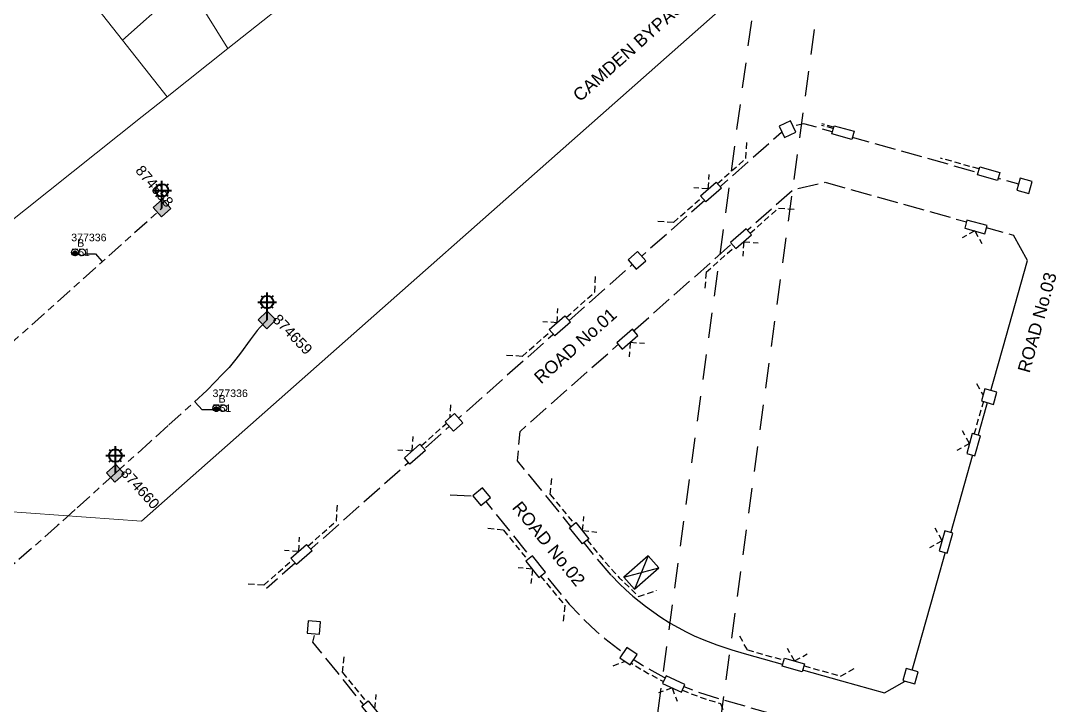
# Model space of a CAD drawing. Header units: metres. Extents: x 289087 to 291245, y 6227587 to 6229773.
# Drawn here: x 290317.5 to 290564.1, y 6228756.8 to 6228919.4 of the extents above; entities that cross this region are included whole.
import ezdxf
from ezdxf.enums import TextEntityAlignment as Align

# ---------------------------------------------------------------- set-up
doc = ezdxf.new("R2010")
doc.units = ezdxf.units.M
for name, pattern in [('Cable Exist UG', [8.2, 4, -1.2, 1.8, -1.2]), ('Dash', [5, 3, -2]), ('DASHED', [0.75, 0.5, -0.25]), ('IE Trench LV', [6.5, 5, -1.5])]:
    doc.linetypes.add(name, pattern=pattern)
for name, color, linetype in [('_User Ducts Config', 7, 'Continuous'), ('Equip_SP_SL_EXT', 7, 'Continuous'), ('Mains_SL_EXT', 7, 'Continuous'), ('Notes', 7, 'Continuous'), ('Services_SP_NEW_UG', 7, 'Continuous'), ('Sub_SP_NEW', 7, 'Continuous'), ('SupportsUG_SP_LV_NEW', 7, 'Continuous'), ('SupportsUG_SP_LV_SL_EXT', 7, 'Continuous'), ('SupportsUG_SP_LV_SL_NEW', 7, 'Continuous'), ('Trench_SP_NEW', 7, 'Continuous')]:
    doc.layers.add(name, color=color, linetype=linetype)
doc.layers.add('Cadastre Land Parcels_SP_EXT', color=9, linetype='Continuous', lineweight=5)
doc.layers.add('Cadastre Roads_SP_EXT', color=9, linetype='Continuous', lineweight=5)
doc.styles.add('COLUMN_LABEL', font='arial.ttf')
doc.styles.add('iecARIAL', font='arial.ttf', dxfattribs={"height": 2})
doc.styles.add('POLE_LABEL', font='arial.ttf')
doc.styles.get("Standard").update_dxf_attribs({"font": 'arial.ttf'})
doc.linetypes.add('IE Trench HV', pattern='A,7,-0.2,["/",Standard,S=3,R=0,X=0.6,Y=-1.4],-2.5', length=9.7)

# ---------------------------------------------------------------- blocks, each defined once
blk = doc.blocks.new('COLUMN_EXT')
blk.add_hatch(color=256).paths.add_polyline_path([(-1.49, 1.48), (-1.49, -1.49), (1.48, -1.49), (1.48, 1.48)])
blk.add_lwpolyline([(-1.49, -1.49), (1.48, -1.49), (1.48, 1.48), (-1.49, 1.48)], close=True)
for tag, height, style, flags, p in [('ASSET_NUM', 2.5, 'COLUMN_LABEL', 8, (2, 2)), ('STRUCTURE_PLANT_NUMBER', 0.2, 'POLE_LABEL', 9, (1.81, 0.03)), ('STREET_CODE', 0.2, 'COLUMN_LABEL', 9, (1.81, -0.2))]:
    blk.add_attdef(tag, text='', height=height, dxfattribs=dict(style=style, flags=flags)).set_placement(p, align=Align.MIDDLE_LEFT)
at = {"flags": 1}
blk.add_attdef('Z', (1.81, -2.35), '', height=0.2, dxfattribs=at)
at = {"flags": 9}
for tag, p in [('COLUMN_TYPE', (1.81, -0.4)), ('OWNED_BY', (1.81, -0.6)), ('STATE', (1.81, -0.8)), ('USAGE', (1.81, -1)), ('STREETNAME', (1.81, -1.6)), ('SUBURB', (1.81, -1.8)), ('LEGEND', (1.81, -1.2)), ('LOCATION', (1.81, -1.4)), ('NOTES', (1.81, -2))]:
    blk.add_attdef(tag, text='', height=0.2, dxfattribs=at).set_placement(p, align=Align.MIDDLE_LEFT)
blk = doc.blocks.new('DUCT_EXT')
blk.add_circle((0, 0.8), 0.8)
at = {"flags": 1}
blk.add_attdef('Z', (0, 0), '', height=0.2, dxfattribs=at)
at = {"flags": 9}
for tag, p in [('DUCT_CODE', (0, 0)), ('XSECT_TYPE', (0, -0.2)), ('STATE', (0, -0.6)), ('FB_REFERENCE', (0, -0.4)), ('NOTES', (0, -0.8))]:
    blk.add_attdef(tag, text='', height=0.2, dxfattribs=at).set_placement(p, align=Align.MIDDLE_LEFT)
blk = doc.blocks.new('SL_LANTERN_EXT')
at = {"lineweight": 40}
for p, q in [((-1.46, 5.68), (-1.06, 5.28)), ((0, 1.97), (0, 6.47)), ((1.46, 5.68), (1.06, 5.28)), ((-2.25, 4.22), (2.25, 4.22)), ((-1.46, 2.76), (-1.06, 3.16)), ((0, 0), (0, 2.72)), ((1.46, 2.76), (1.06, 3.16))]:
    blk.add_line(p, q, dxfattribs=at)
blk.add_circle((0, 4.22), 1.5, dxfattribs=at)
at = {"style": 'iecARIAL', "flags": 9}
blk.add_attdef('ASSET_NUM', (1.5, 1.5), '', height=2.5, dxfattribs=at)
for tag, p, height, flags in [('OPERATING_VOLTAGE', (0.98, -1.65), 0.2, 9), ('ORIENTATION', (0.98, -1.85), 0.2, 9), ('OWNED_BY', (0.98, -2.05), 0.2, 9), ('STATE', (0.98, -2.25), 0.2, 9), ('CONSTRUCTED_VOLTAGE', (0.98, -0.65), 0.2, 9), ('CONTROL_TYPE', (0.98, -0.85), 0.2, 9), ('LANTERN_PURPOSE', (0.98, -1.05), 0.2, 9), ('LANTERN_TYPE', (0.98, -1.25), 0.2, 9), ('NO_PHASES', (0.98, -1.45), 0.2, 9), ('USAGE', (0.98, -2.45), 0.2, 9), ('CEXIST', (0.98, -2.65), 0.2, 9), ('LNUMBER', (2.18, -3.25), 2.5, 8), ('CNEW', (0.98, -2.85), 0.2, 9), ('CNUMBER', (0.98, -3.05), 0.2, 9), ('CREMOVE', (0.98, -3.25), 0.2, 9), ('CREPLACE', (0.98, -3.45), 0.2, 9), ('LKINGHEIGHT', (0.98, -3.65), 0.2, 9), ('LBRACKET', (0.98, -3.85), 0.2, 9), ('LBRACKETVOCAB', (0.98, -4.05), 0.2, 9), ('LCATEGORY', (0.98, -4.25), 0.2, 9), ('LCHARGE1', (0.98, -4.45), 0.2, 9), ('LCHARGE1PERCENT', (0.98, -4.65), 0.2, 9), ('LCHARGE2', (0.98, -4.85), 0.2, 9), ('LCHARGE2PERCENT', (0.98, -5.05), 0.2, 9), ('LCHARGE3', (0.98, -5.25), 0.2, 9), ('LCHARGE3PERCENT', (0.98, -5.45), 0.2, 9), ('LEXIST', (0.98, -5.65), 0.2, 9), ('LLAMP', (0.98, -5.85), 0.2, 9), ('LLAMPVOCAB', (0.98, -6.05), 0.2, 9), ('LMAST', (0.98, -6.25), 0.2, 9), ('LMASTVOCAB', (0.98, -6.45), 0.2, 9), ('LNEW', (0.98, -6.65), 0.2, 9), ('LANTNUMBER', (0.98, -6.85), 0.2, 9), ('LOUTREACH', (0.98, -7.25), 0.2, 9), ('LOUTREACHVOCAB', (0.98, -7.45), 0.2, 9), ('STREETNAME', (0.98, -9.25), 0.2, 9), ('SUBURB', (0.98, -9.45), 0.2, 1), ('LRATECODE', (0.98, -7.65), 0.2, 9), ('LREMOVE', (0.98, -7.85), 0.2, 9), ('LREPLACE', (0.98, -8.05), 0.2, 9), ('LTYPE', (0.98, -8.25), 0.2, 9), ('LTYPEVOCAB', (0.98, -8.45), 0.2, 9), ('LEGEND', (0.98, -8.65), 0.2, 9), ('LOCATION', (0.98, -8.85), 0.2, 9), ('NOTES', (0.98, -9.05), 0.2, 9)]:
    blk.add_attdef(tag, p, '', height=height, dxfattribs=dict(flags=flags))
blk = doc.blocks.new('CABLE_LARGE_EXT')
h = blk.add_hatch(color=256)
edge = h.paths.add_edge_path()
edge.add_arc((0, 0.55), 0.55, 0, 360)
blk.add_circle((0, 0.55), 0.55)
at = {"flags": 1}
blk.add_attdef('Z', (0, 0), '', height=0.2, dxfattribs=at)
at = {"flags": 9}
for tag, p in [('COND_CODE', (0, 0)), ('STATE', (0, -0.4)), ('XSECT_SIZE', (0, -0.6)), ('FB_REFERENCE', (0, -0.2)), ('NOTES', (0, -0.8))]:
    blk.add_attdef(tag, text='', height=0.2, dxfattribs=at).set_placement(p, align=Align.MIDDLE_LEFT)
blk = doc.blocks.new('SUB_PADMOUNT_NEW')
for p, q in [((-3.84, 1.92), (3.84, -1.92)), ((3.84, 1.92), (-3.84, -1.92))]:
    blk.add_line(p, q)
blk.add_lwpolyline([(-3.84, -1.92), (3.84, -1.92), (3.84, 1.92), (-3.84, 1.92)], close=True)
for tag, height, flags, p in [('ASSET_NUM', 3.5, 8, (2, 2)), ('STREET_CODE', 0.2, 9, (1.5, 0)), ('OPERATING_VOLTAGE', 0.2, 9, (1.5, -0.4)), ('ORIENTATION', 0.2, 9, (1.5, -0.6)), ('OWNED_BY', 0.2, 9, (1.5, -0.8)), ('OPERATED_BY', 0.2, 9, (1.5, -1)), ('CONSTRUCTED_VOLTAGE', 0.2, 9, (1.5, -1.4)), ('SECONDARY_VOLTAGE', 0.2, 9, (1.5, -1.6)), ('STATE', 0.2, 9, (1.5, -1.8)), ('SUBSTATION_TYPE', 0.2, 9, (1.5, -2.2)), ('NO_PHASES', 0.2, 9, (1.5, -0.2)), ('MAINTAINED_BY', 0.2, 9, (1.5, -1.2)), ('PARENT', 0.2, 9, (1.5, -2)), ('USAGE', 0.2, 9, (1.5, -2.4)), ('SUBURB', 0.2, 9, (1.5, -2.8)), ('STREETNAME', 0.2, 9, (1.5, -3)), ('Z', 0.2, 1, (1.5, -3.6)), ('LEGEND', 0.2, 9, (1.5, -2.6)), ('LOCATION', 0.2, 9, (1.5, -3.2)), ('NOTES', 0.2, 9, (1.5, -3.4))]:
    blk.add_attdef(tag, text='', height=height, dxfattribs=dict(flags=flags)).set_placement(p, align=Align.MIDDLE_LEFT)
blk = doc.blocks.new('*U56')
blk.add_wipeout([(-1.485, -1.485), (1.485, -1.485), (1.485, 1.485), (-1.485, 1.485)])
at = {"lineweight": -3}
blk.add_lwpolyline([(-1.485, -1.485), (1.485, -1.485), (1.485, 1.485), (-1.485, 1.485)], close=True, dxfattribs=at)
for tag, height, flags, p in [('ASSET_NUM', 2.5, 9, (2, 2)), ('STREET_CODE', 0.2, 9, (1.5, 0)), ('OWNED_BY', 0.2, 9, (1.5, -0.4)), ('OPERATED_BY', 0.2, 9, (1.5, -0.6)), ('STATE', 0.2, 9, (1.5, -1)), ('SUBURB', 0.2, 9, (1.5, -1.8)), ('STREETNAME', 0.2, 9, (1.5, -2)), ('COLUMN_TYPE', 0.2, 9, (1.5, -0.2)), ('USAGE', 0.2, 9, (1.5, -1.2)), ('MAINTAINED_BY', 0.2, 9, (1.5, -0.8)), ('LEGEND', 0.2, 9, (1.5, -1.4)), ('PARENT', 0.2, 9, (1.5, -1.6)), ('LOCATION', 0.2, 9, (1.5, -2.2)), ('NOTES', 0.2, 9, (1.5, -2.4)), ('Z', 0.2, 1, (1.5, -2.8)), ('LABEL_ALIGNMENT', 0.2, 9, (1.5, -2.6))]:
    blk.add_attdef(tag, text='', height=height, dxfattribs=dict(flags=flags)).set_placement(p, align=Align.MIDDLE_LEFT)
at = {"style": 'POLE_LABEL', "flags": 9}
blk.add_attdef('STRUCTURE_PLANT_NUMBER', text='', height=0.2, dxfattribs=at).set_placement((1.5, 0.242), align=Align.MIDDLE_LEFT)
blk = doc.blocks.new('PILLAR_NEW')
blk.add_wipeout([(-2.47, 0.99), (2.47, 0.99), (2.47, -0.99), (-2.47, -0.99)])
at = {"lineweight": -3}
blk.add_lwpolyline([(-2.47, 0.99), (2.47, 0.99), (2.47, -0.99), (-2.47, -0.99)], close=True, dxfattribs=at)
for tag, height, flags, p in [('ASSET_NUM', 2.5, 9, (2, 4)), ('STREET_CODE', 0.2, 9, (1.5, 2)), ('OWNED_BY', 0.2, 9, (1.5, 1.8)), ('OPERATED_BY', 0.2, 9, (1.5, 1.6)), ('STATE', 0.2, 9, (1.5, 1.2)), ('SUPPORT_TYPE', 0.2, 9, (1.5, 1)), ('SUBURB', 0.2, 9, (1.5, 0.2)), ('STREETNAME', 0.2, 9, (1.5, 0)), ('MAINTAINED_BY', 0.2, 9, (1.5, 1.4)), ('USAGE', 0.2, 9, (1.5, 0.8)), ('LEGEND', 0.2, 9, (1.5, 0.6)), ('PARENT', 0.2, 9, (1.5, 0.4)), ('Z', 0.2, 1, (1.5, -0.6)), ('LOCATION', 0.2, 9, (1.5, -0.2)), ('NOTES', 0.2, 9, (1.5, -0.4))]:
    blk.add_attdef(tag, text='', height=height, dxfattribs=dict(flags=flags)).set_placement(p, align=Align.MIDDLE_LEFT)

msp = doc.modelspace()

# ---------------------------------------------------------------- linework, layer by layer
at = {"layer": '_User Ducts Config'}
for points in [[(290332.96, 6228864.03), (290335.3, 6228864.03), (290336.83, 6228862.33)], [(290363.17, 6228827), (290360.62, 6228827), (290358.99, 6228828.81)]]:
    msp.add_lwpolyline(points, dxfattribs=at)
at = {"layer": 'Cadastre Land Parcels_SP_EXT', "linetype": 'Continuous'}
msp.add_lwpolyline([(290307.65, 6228865.91), (290346.38, 6228896.65), (290352.34, 6228901.38), (290341.71, 6228914.84), (290312.59, 6228951.72)], dxfattribs=at)
at = {"layer": 'Cadastre Roads_SP_EXT', "linetype": 'Continuous'}
for points in [[(290598.85, 6229114.14), (290503.62, 6229021.43), (290491.13, 6229011.51), (290472.74, 6228996.92), (290427.05, 6228960.67), (290406.85, 6228944.64), (290366.75, 6228912.82), (290352.34, 6228901.38), (290346.38, 6228896.65), (290307.65, 6228865.91), (290271.3, 6228837.07), (290270.62, 6228836.43), (290240.94, 6228808.14), (290346.26, 6228800.52), (290491.47, 6228928.95), (290491.47, 6228928.95), (290499.44, 6228935.88), (290572.01, 6229000.07)], [(290312.59, 6228951.72), (290341.71, 6228914.84), (290353.68, 6228925.51)]]:
    msp.add_lwpolyline(points, dxfattribs=at)
msp.add_lwpolyline([(290406.85, 6228944.64), (290400.09, 6228957.1), (290391.46, 6228950.28), (290379.7, 6228940.97), (290359.3, 6228924.85), (290366.75, 6228912.82), (290406.85, 6228944.64)], close=True, dxfattribs=at)
at = {"layer": 'Mains_SL_EXT', "linetype": 'Cable Exist UG'}
for points in [[(290314.06, 6228841.71), (290351.1, 6228874.92)], [(290376.1, 6228848.37), (290374.45, 6228846.65), (290374.45, 6228846.65), (290373.73, 6228845.82), (290372.05, 6228843.64), (290369.77, 6228840.45), (290368.66, 6228839.03), (290367.09, 6228837.04), (290365.44, 6228835.35), (290363.72, 6228833.59), (290361.78, 6228831.56), (290352.57, 6228823.24), (290348.29, 6228819.37), (290340.02, 6228811.89)], [(290340.02, 6228811.89), (290330.5, 6228803.29), (290330.5, 6228803.29), (290326.26, 6228799.45), (290315.12, 6228789.66), (290309.89, 6228784.66), (290306.36, 6228780.34), (290304.47, 6228777.8), (290303.2, 6228775.81)]]:
    msp.add_lwpolyline(points, dxfattribs=at)
at = {"layer": 'Services_SP_NEW_UG', "linetype": 'DASHED', "ltscale": 3, "flags": 128}
for points in [[(290489.88, 6228886.73), (290490.16, 6228890.86)], [(290497.65, 6228874.92), (290501.76, 6228874.64)], [(290472.67, 6228871.5), (290468.55, 6228871.78)], [(290453.95, 6228854.93), (290454.2, 6228859.05)], [(290480.42, 6228859.66), (290480.13, 6228855.54)], [(290436.73, 6228839.68), (290432.61, 6228839.93)], [(290546.63, 6228829.9), (290544.61, 6228833.5)], [(290544.18, 6228821.21), (290546.63, 6228829.9)], [(290419.51, 6228824.44), (290419.76, 6228828.56)], [(290412.75, 6228818.46), (290419.51, 6228824.44)], [(290443.39, 6228806.89), (290443.82, 6228810.99)], [(290392.55, 6228800.58), (290392.81, 6228804.69)], [(290432.3, 6228798.35), (290428.19, 6228798.78)], [(290375.33, 6228785.33), (290371.22, 6228785.58)], [(290464.35, 6228782.61), (290468.66, 6228784.09)], [(290446.84, 6228780.5), (290446.42, 6228776.41)], [(290490.25, 6228769.92), (290488.23, 6228773.52)], [(290394.04, 6228764.54), (290394.47, 6228768.64)], [(290461.74, 6228767.38), (290457.95, 6228765.97)], [(290461.74, 6228767.38), (290464.06, 6228765.87), (290466.66, 6228764.33), (290470.3, 6228762.39)], [(290512.39, 6228763.69), (290515.99, 6228765.71)], [(290483.88, 6228757.18), (290485.29, 6228753.39)]]:
    msp.add_lwpolyline(points, dxfattribs=at)
at = {"layer": 'Trench_SP_NEW', "linetype": 'IE Trench LV', "flags": 128}
for points in [[(290556.72, 6228880.04), (290503.68, 6228894.96), (290499.63, 6228894.03), (290375.94, 6228784.53)], [(290457.87, 6228787.66), (290454.44, 6228791.66), (290451.53, 6228795.26), (290449.86, 6228797.32), (290447.04, 6228800.8), (290442.3, 6228806.65), (290435.62, 6228814.89), (290436.2, 6228821.85), (290452.39, 6228836.19), (290501.14, 6228879.34), (290508.73, 6228881.07), (290542.31, 6228871.63), (290553.47, 6228868.48)], [(290419.58, 6228806.8), (290427.09, 6228806.36), (290440.32, 6228790.04), (290447.9, 6228780.8), (290451.54, 6228776.96), (290454.31, 6228774.38), (290456.38, 6228772.61), (290459.43, 6228770.23), (290462, 6228768.42), (290465.32, 6228766.27), (290470.4, 6228763.46), (290470.74, 6228763.29), (290475.17, 6228761.26), (290478.59, 6228759.92), (290483.98, 6228758.18), (290484.51, 6228758.03), (290490.52, 6228756.34), (290496.54, 6228754.65), (290506.19, 6228751.93), (290518.96, 6228748.32)], [(290387.27, 6228773.34), (290386.9, 6228771.76), (290392.95, 6228764.3), (290408.08, 6228745.64), (290410.3, 6228742.9), (290413.06, 6228739.5), (290415.56, 6228736.43), (290417.59, 6228733.92), (290419.54, 6228731.52), (290421.48, 6228729.21), (290423.36, 6228727.12), (290424.6, 6228725.82), (290426.42, 6228724), (290428.67, 6228721.91), (290431.97, 6228719.09), (290433.74, 6228717.7), (290437.06, 6228715.27), (290441.57, 6228712.36), (290443.95, 6228710.98), (290446.59, 6228709.57), (290449.87, 6228707.97), (290453.24, 6228706.51), (290456.01, 6228705.44), (290458.46, 6228704.58), (290461.01, 6228703.77), (290461.7, 6228703.56), (290461.94, 6228703.48)]]:
    msp.add_lwpolyline(points, dxfattribs=at)
at = {"layer": 'Trench_SP_NEW', "linetype": 'IE Trench HV', "flags": 128}
msp.add_lwpolyline([(290457.94, 6228787.59), (290459.83, 6228785.65), (290461.39, 6228784.16), (290463.01, 6228782.72), (290466.01, 6228780.29), (290469.43, 6228777.87), (290471.92, 6228776.3), (290475.73, 6228774.21), (290477.61, 6228773.3), (290479.91, 6228772.28), (290482.99, 6228771.09), (290486.54, 6228769.93), (290489.49, 6228769.1), (290501.05, 6228765.85), (290512.6, 6228762.6), (290522.82, 6228759.72), (290528.84, 6228763.09), (290534.7, 6228783.9), (290537.96, 6228795.46), (290541.22, 6228807.01), (290547.72, 6228830.11), (290550.98, 6228841.66), (290556.84, 6228862.47), (290553.47, 6228868.48)], dxfattribs=at)

# ---------------------------------------------------------------- block references
at = {"layer": '_User Ducts Config'}
for name, p in [('DUCT_EXT', (290330.43, 6228863.6)), ('CABLE_LARGE_EXT', (290330.43, 6228863.6)), ('DUCT_EXT', (290332.13, 6228863.6)), ('DUCT_EXT', (290364.02, 6228826.56)), ('CABLE_LARGE_EXT', (290364.02, 6228826.56)), ('DUCT_EXT', (290365.72, 6228826.56))]:
    msp.add_blockref(name, p, dxfattribs=at)
at = {"layer": 'Equip_SP_SL_EXT'}
for p in [(290351.1, 6228874.92), (290376.1, 6228848.37), (290340.02, 6228811.89)]:
    msp.add_blockref('SL_LANTERN_EXT', p, dxfattribs=at)
at = {"layer": 'Sub_SP_NEW', "rotation": 41.5171289069464}
msp.add_blockref('SUB_PADMOUNT_NEW', (290465.03, 6228788.33), dxfattribs=at)
at = {"layer": 'SupportsUG_SP_LV_SL_EXT'}
ref = msp.add_blockref('COLUMN_EXT', (290351.1, 6228874.92), dxfattribs=dict(at, rotation=41.74277826759475))
ref.add_attrib('ASSET_NUM', '874658', dxfattribs={"layer": '0', "height": 2.5, "rotation": 310.215, "style": 'COLUMN_LABEL'}).set_placement((290353.1, 6228875.67), align=Align.MIDDLE_RIGHT)
ref = msp.add_blockref('COLUMN_EXT', (290376.1, 6228848.37), dxfattribs=dict(at, rotation=43.96775546201355))
ref.add_attrib('ASSET_NUM', '874659', dxfattribs={"layer": '0', "height": 2.5, "rotation": 313.9678, "style": 'COLUMN_LABEL'}).set_placement((290378.1, 6228849.12), align=Align.MIDDLE_LEFT)
ref = msp.add_blockref('COLUMN_EXT', (290340.02, 6228811.89), dxfattribs=dict(at, rotation=42.11325364672694))
ref.add_attrib('ASSET_NUM', '874660', dxfattribs={"layer": '0', "height": 2.5, "rotation": 312.1133, "style": 'COLUMN_LABEL'}).set_placement((290342.02, 6228812.64), align=Align.MIDDLE_LEFT)

# ---------------------------------------------------------------- texts
at = {"layer": '_User Ducts Config'}
for s, p in [('377336', (290329.53, 6228867.04)), ('B', (290330.97, 6228865.73)), ('T51', (290329.66, 6228863.5)), ('377336', (290363.12, 6228830.01)), ('B', (290364.56, 6228828.69)), ('T51', (290363.25, 6228826.47))]:
    msp.add_text(s, height=1.8, dxfattribs=at).set_placement(p)
at = {"layer": 'Cadastre Roads_SP_EXT', "color": 7}
msp.add_text('CAMDEN BYPASS', height=3, rotation=41.6259, dxfattribs=at).set_placement((290450.43, 6228900.03))
at = {"layer": 'Cadastre Roads_SP_EXT', "color": 0}
msp.add_text('ROAD No.03', height=3, rotation=74.5848, dxfattribs=at).set_placement((290557.31, 6228835.57))

# ---------------------------------------------------------------- next in the draw order: block references
at = {"layer": 'SupportsUG_SP_LV_NEW'}
for p, rotation in [((290512.95, 6228892.88), 344.2841244253287), ((290547.6, 6228883.13), 344.2841244253287), ((290481.6, 6228878.75), 221.0896059622019), ((290445.67, 6228846.94), 221.5170771799158), ((290411.22, 6228816.45), 221.5170771799158), ((290450.26, 6228797.64), 309.0166791943747), ((290384.27, 6228792.59), 221.5170771799158), ((290501.19, 6228766.34), 344.2841186749686), ((290400.91, 6228755.29), 309.0166791943747)]:
    msp.add_blockref('PILLAR_NEW', p, dxfattribs=dict(at, rotation=rotation))
at = {"layer": 'SupportsUG_SP_LV_NEW', "xscale": -1}
for p, rotation in [((290544.55, 6228870.46), 164.284124414184), ((290488.71, 6228867.65), 41.08960596268199), ((290461.73, 6228843.77), 41.08960596268199), ((290543.99, 6228818.7), 74.26351665376531), ((290537.48, 6228795.58), 74.26351665376531), ((290439.92, 6228789.71), 129.0166792005556), ((290472.75, 6228761.81), 155.3951878451447)]:
    msp.add_blockref('PILLAR_NEW', p, dxfattribs=dict(at, rotation=rotation))
at = {"layer": 'SupportsUG_SP_LV_SL_NEW'}
for p, rotation in [((290499.79, 6228893.71), 295.1446013073467), ((290556.13, 6228880.22), 74.28410471445022), ((290463.97, 6228862.48), 311.5171112684001), ((290547.71, 6228830.11), 344.2532976381436), ((290420.54, 6228824.03), 311.5171112684001), ((290427.08, 6228806.35), 39.01666545944436), ((290387.2, 6228775.24), 355.2673306725946), ((290462, 6228768.41), 55.98176279357425), ((290528.99, 6228763.7), 344.2532976381436)]:
    msp.add_blockref('*U56', p, dxfattribs=dict(at, rotation=rotation))

# ---------------------------------------------------------------- next in the draw order: linework, layer by layer
at = {"layer": 'Notes', "linetype": 'Dash', "ltscale": 2, "flags": 128}
for points in [[(290471.72, 6228663.7), (290509.95, 6228945.18)], [(290456.81, 6228665.72), (290492.72, 6228930.03)]]:
    msp.add_lwpolyline(points, dxfattribs=at)
at = {"layer": 'Services_SP_NEW_UG', "linetype": 'DASHED', "ltscale": 3, "flags": 128}
for points in [[(290510.64, 6228893.81), (290507.89, 6228894.58)], [(290510.73, 6228894.15), (290507.96, 6228894.93)], [(290483.13, 6228880.76), (290489.88, 6228886.73)], [(290545.3, 6228884.22), (290536.15, 6228886.8)], [(290480.95, 6228879.5), (290481.19, 6228882.91)], [(290480.95, 6228879.5), (290477.54, 6228879.73)], [(290472.67, 6228871.5), (290479.43, 6228877.48)], [(290490.88, 6228868.93), (290497.65, 6228874.92)], [(290544.28, 6228869.51), (290541.3, 6228867.84)], [(290544.28, 6228869.51), (290545.95, 6228866.53)], [(290480.42, 6228859.66), (290487.18, 6228865.65)], [(290489.36, 6228866.91), (290489.13, 6228863.5)], [(290489.36, 6228866.91), (290492.77, 6228866.68)], [(290447.2, 6228848.95), (290453.95, 6228854.93)], [(290445.01, 6228847.68), (290445.22, 6228851.09)], [(290445.01, 6228847.68), (290441.6, 6228847.89)], [(290436.73, 6228839.68), (290443.49, 6228845.67)], [(290462.38, 6228843.02), (290462.15, 6228839.61)], [(290462.38, 6228843.02), (290465.79, 6228842.79)], [(290543.04, 6228818.96), (290541.37, 6228821.95)], [(290410.57, 6228817.19), (290410.78, 6228820.6)], [(290543.04, 6228818.96), (290540.06, 6228817.29)], [(290410.57, 6228817.19), (290407.16, 6228817.4)], [(290443.39, 6228806.89), (290449.08, 6228799.87)], [(290451.03, 6228798.26), (290451.38, 6228801.66)], [(290385.8, 6228794.59), (290392.55, 6228800.58)], [(290383.61, 6228793.33), (290383.82, 6228796.74)], [(290432.3, 6228798.35), (290437.98, 6228791.33)], [(290451.03, 6228798.26), (290454.43, 6228797.9)], [(290536.53, 6228795.85), (290534.86, 6228798.83)], [(290452.2, 6228796.02), (290455.24, 6228792.27), (290457.86, 6228789.15), (290458.65, 6228788.3), (290459.8, 6228787.08), (290464.35, 6228782.61)], [(290536.53, 6228795.85), (290533.54, 6228794.18)], [(290383.61, 6228793.33), (290380.2, 6228793.53)], [(290375.33, 6228785.33), (290382.09, 6228791.31)], [(290439.15, 6228789.09), (290435.76, 6228789.45)], [(290439.15, 6228789.09), (290438.8, 6228785.69)], [(290441.1, 6228787.48), (290446.84, 6228780.5)], [(290490.25, 6228769.92), (290498.94, 6228767.48), (290498.94, 6228767.48)], [(290501.46, 6228767.29), (290499.78, 6228770.27)], [(290501.46, 6228767.29), (290504.44, 6228768.96)], [(290394.04, 6228764.54), (290399.73, 6228757.52)], [(290503.7, 6228766.14), (290503.7, 6228766.14), (290512.39, 6228763.69)], [(290472.34, 6228760.91), (290469.13, 6228759.72)], [(290472.34, 6228760.91), (290473.53, 6228757.71)], [(290474.8, 6228760.33), (290478.42, 6228758.92), (290481.79, 6228757.79), (290483.88, 6228757.18)], [(290401.68, 6228755.92), (290402.04, 6228759.31)]]:
    msp.add_lwpolyline(points, dxfattribs=at)

# ---------------------------------------------------------------- next in the draw order: texts
at = {"layer": 'Cadastre Roads_SP_EXT', "color": 0}
for s, rotation, p in [('ROAD No.01', 41.6259, (290441.2, 6228832.95)), ('ROAD No.02', 309.2304, (290434.15, 6228803.67))]:
    msp.add_text(s, height=3, rotation=rotation, dxfattribs=at).set_placement(p)

doc.saveas('drawing.dxf')
